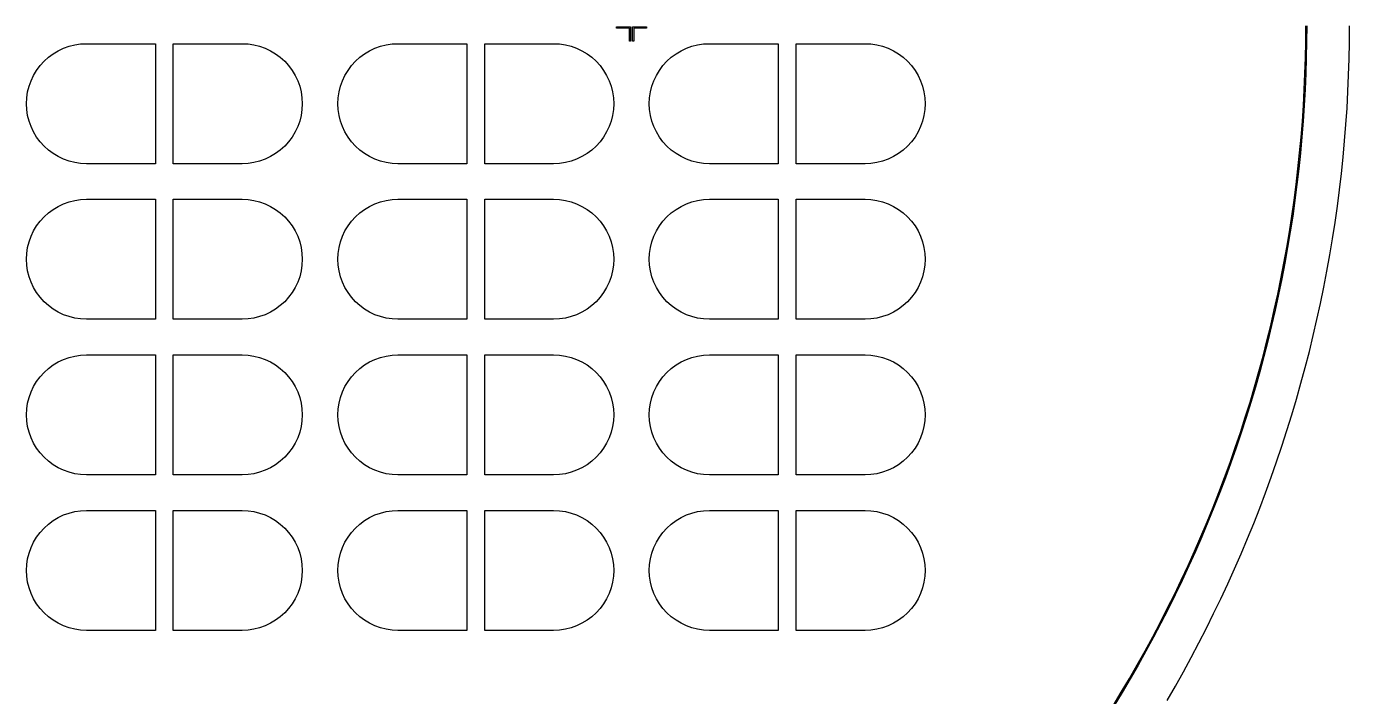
# Model space of a CAD drawing. Extents: x -18 to 132, y -42 to 114.
# Drawn here: x 55 to 131.5, y -2.8 to 36 of the extents above; entities that cross this region are included whole.
import ezdxf

# ---------------------------------------------------------------- set-up
doc = ezdxf.new("R2010")
doc.units = 0

msp = doc.modelspace()

# ---------------------------------------------------------------- linework, layer by layer
for p, q in [((128.969, 35.08), (128.975, 36)), ((129.025, 36), (129.019, 35.0793)), ((131.494, 35.049), (131.5, 36)), ((89.125, 35.875), (89.125, 35.9375)), ((89.125, 35.9375), (89.9375, 35.9375)), ((89.875, 35.875), (89.125, 35.875)), ((89.875, 35.125), (89.875, 35.875)), ((89.9375, 35.9375), (89.9375, 35.125)), ((90.0625, 35.125), (90.0625, 35.9375)), ((90.0625, 35.9375), (90.875, 35.9375)), ((90.875, 35.875), (90.125, 35.875)), ((90.125, 35.875), (90.125, 35.125)), ((90.875, 35.9375), (90.875, 35.875)), ((56.5722, 34.3852), (56.8643, 34.5603)), ((56.8643, 34.5603), (57.1721, 34.7059)), ((57.1721, 34.7059), (57.4927, 34.8206)), ((57.4927, 34.8206), (57.823, 34.9033)), ((57.823, 34.9033), (58.1599, 34.9533)), ((58.1599, 34.9533), (58.5, 34.97)), ((58.5, 34.97), (62.485, 34.97)), ((62.485, 34.97), (62.485, 28.03)), ((63.515, 28.03), (63.515, 34.97)), ((63.515, 34.97), (67.5, 34.97)), ((67.5, 34.97), (67.8401, 34.9533)), ((67.8401, 34.9533), (68.177, 34.9033)), ((68.177, 34.9033), (68.5073, 34.8206)), ((68.5073, 34.8206), (68.8279, 34.7059)), ((68.8279, 34.7059), (69.1357, 34.5603)), ((69.1357, 34.5603), (69.4278, 34.3852)), ((74.5722, 34.3852), (74.8643, 34.5603)), ((74.8643, 34.5603), (75.1721, 34.7059)), ((75.1721, 34.7059), (75.4927, 34.8206)), ((75.4927, 34.8206), (75.823, 34.9033)), ((75.823, 34.9033), (76.1599, 34.9533)), ((76.1599, 34.9533), (76.5, 34.97)), ((76.5, 34.97), (80.485, 34.97)), ((80.485, 34.97), (80.485, 28.03)), ((81.515, 28.03), (81.515, 34.97)), ((81.515, 34.97), (85.5, 34.97)), ((85.5, 34.97), (85.8401, 34.9533)), ((85.8401, 34.9533), (86.177, 34.9033)), ((86.177, 34.9033), (86.5073, 34.8206)), ((86.5073, 34.8206), (86.8279, 34.7059)), ((86.8279, 34.7059), (87.1357, 34.5603)), ((87.1357, 34.5603), (87.4278, 34.3852)), ((89.9375, 35.125), (89.875, 35.125)), ((90.125, 35.125), (90.0625, 35.125)), ((92.5722, 34.3852), (92.8643, 34.5603)), ((92.8643, 34.5603), (93.1721, 34.7059)), ((93.1721, 34.7059), (93.4927, 34.8206)), ((93.4927, 34.8206), (93.823, 34.9033)), ((93.823, 34.9033), (94.1599, 34.9533)), ((94.1599, 34.9533), (94.5, 34.97)), ((94.5, 34.97), (98.485, 34.97)), ((98.485, 34.97), (98.485, 28.03)), ((99.515, 28.03), (99.515, 34.97)), ((99.515, 34.97), (103.5, 34.97)), ((103.5, 34.97), (103.84, 34.9533)), ((103.84, 34.9533), (104.177, 34.9033)), ((104.177, 34.9033), (104.507, 34.8206)), ((104.507, 34.8206), (104.828, 34.7059)), ((104.828, 34.7059), (105.136, 34.5603)), ((105.136, 34.5603), (105.428, 34.3852)), ((128.952, 34.16), (128.969, 35.08)), ((129.019, 35.0793), (129.002, 34.1588)), ((131.477, 34.0981), (131.494, 35.049)), ((55.6148, 33.4278), (55.8177, 33.7013)), ((55.8177, 33.7013), (56.0463, 33.9537)), ((56.0463, 33.9537), (56.2987, 34.1823)), ((56.2987, 34.1823), (56.5722, 34.3852)), ((69.4278, 34.3852), (69.7013, 34.1823)), ((69.7013, 34.1823), (69.9537, 33.9537)), ((69.9537, 33.9537), (70.1823, 33.7013)), ((70.1823, 33.7013), (70.3852, 33.4278)), ((73.6148, 33.4278), (73.8177, 33.7013)), ((73.8177, 33.7013), (74.0463, 33.9537)), ((74.0463, 33.9537), (74.2987, 34.1823)), ((74.2987, 34.1823), (74.5722, 34.3852)), ((87.4278, 34.3852), (87.7013, 34.1823)), ((87.7013, 34.1823), (87.9537, 33.9537)), ((87.9537, 33.9537), (88.1823, 33.7013)), ((88.1823, 33.7013), (88.3852, 33.4278)), ((91.6148, 33.4278), (91.8177, 33.7013)), ((91.8177, 33.7013), (92.0463, 33.9537)), ((92.0463, 33.9537), (92.2987, 34.1823)), ((92.2987, 34.1823), (92.5722, 34.3852)), ((105.428, 34.3852), (105.701, 34.1823)), ((105.701, 34.1823), (105.954, 33.9537)), ((105.954, 33.9537), (106.182, 33.7013)), ((106.182, 33.7013), (106.385, 33.4278)), ((128.924, 33.2404), (128.952, 34.16)), ((129.002, 34.1588), (128.974, 33.2385)), ((131.447, 33.1474), (131.477, 34.0981)), ((55.2941, 32.8279), (55.4397, 33.1357)), ((55.4397, 33.1357), (55.6148, 33.4278)), ((70.3852, 33.4278), (70.5603, 33.1357)), ((70.5603, 33.1357), (70.7059, 32.8279)), ((73.2941, 32.8279), (73.4397, 33.1357)), ((73.4397, 33.1357), (73.6148, 33.4278)), ((88.3852, 33.4278), (88.5603, 33.1357)), ((88.5603, 33.1357), (88.7059, 32.8279)), ((91.2941, 32.8279), (91.4397, 33.1357)), ((91.4397, 33.1357), (91.6148, 33.4278)), ((106.385, 33.4278), (106.56, 33.1357)), ((106.56, 33.1357), (106.706, 32.8279)), ((128.885, 32.3212), (128.924, 33.2404)), ((128.974, 33.2385), (128.935, 32.3187)), ((131.407, 32.1973), (131.447, 33.1474)), ((55.0467, 31.8401), (55.0967, 32.177)), ((55.0967, 32.177), (55.1794, 32.5073)), ((55.1794, 32.5073), (55.2941, 32.8279)), ((70.7059, 32.8279), (70.8206, 32.5073)), ((70.8206, 32.5073), (70.9033, 32.177)), ((70.9033, 32.177), (70.9533, 31.8401)), ((73.0467, 31.8401), (73.0967, 32.177)), ((73.0967, 32.177), (73.1794, 32.5073)), ((73.1794, 32.5073), (73.2941, 32.8279)), ((88.7059, 32.8279), (88.8206, 32.5073)), ((88.8206, 32.5073), (88.9033, 32.177)), ((88.9033, 32.177), (88.9533, 31.8401)), ((91.0467, 31.8401), (91.0967, 32.177)), ((91.0967, 32.177), (91.1794, 32.5073)), ((91.1794, 32.5073), (91.2941, 32.8279)), ((106.706, 32.8279), (106.821, 32.5073)), ((106.821, 32.5073), (106.903, 32.177)), ((106.903, 32.177), (106.953, 31.8401)), ((128.834, 31.4025), (128.885, 32.3212)), ((128.935, 32.3187), (128.884, 31.3994)), ((131.354, 31.2477), (131.407, 32.1973)), ((55.03, 31.5), (55.0467, 31.8401)), ((55.0467, 31.1599), (55.03, 31.5)), ((70.9533, 31.8401), (70.97, 31.5)), ((70.97, 31.5), (70.9533, 31.1599)), ((73.03, 31.5), (73.0467, 31.8401)), ((73.0467, 31.1599), (73.03, 31.5)), ((88.9533, 31.8401), (88.97, 31.5)), ((88.97, 31.5), (88.9533, 31.1599)), ((91.03, 31.5), (91.0467, 31.8401)), ((91.0467, 31.1599), (91.03, 31.5)), ((106.953, 31.8401), (106.97, 31.5)), ((106.97, 31.5), (106.953, 31.1599)), ((128.772, 30.4845), (128.834, 31.4025)), ((128.884, 31.3994), (128.822, 30.4808)), ((55.0967, 30.823), (55.0467, 31.1599)), ((55.1794, 30.4927), (55.0967, 30.823)), ((70.9033, 30.823), (70.8206, 30.4927)), ((70.9533, 31.1599), (70.9033, 30.823)), ((73.0967, 30.823), (73.0467, 31.1599)), ((73.1794, 30.4927), (73.0967, 30.823)), ((88.9033, 30.823), (88.8206, 30.4927)), ((88.9533, 31.1599), (88.9033, 30.823)), ((91.0967, 30.823), (91.0467, 31.1599)), ((91.1794, 30.4927), (91.0967, 30.823)), ((106.903, 30.823), (106.821, 30.4927)), ((106.953, 31.1599), (106.903, 30.823)), ((131.29, 30.2988), (131.354, 31.2477)), ((55.2941, 30.1721), (55.1794, 30.4927)), ((55.4397, 29.8643), (55.2941, 30.1721)), ((55.6148, 29.5722), (55.4397, 29.8643)), ((70.5603, 29.8643), (70.3852, 29.5722)), ((70.7059, 30.1721), (70.5603, 29.8643)), ((70.8206, 30.4927), (70.7059, 30.1721)), ((73.2941, 30.1721), (73.1794, 30.4927)), ((73.4397, 29.8643), (73.2941, 30.1721)), ((73.6148, 29.5722), (73.4397, 29.8643)), ((88.5603, 29.8643), (88.3852, 29.5722)), ((88.7059, 30.1721), (88.5603, 29.8643)), ((88.8206, 30.4927), (88.7059, 30.1721)), ((91.2941, 30.1721), (91.1794, 30.4927)), ((91.4397, 29.8643), (91.2941, 30.1721)), ((91.6148, 29.5722), (91.4397, 29.8643)), ((106.56, 29.8643), (106.385, 29.5722)), ((106.706, 30.1721), (106.56, 29.8643)), ((106.821, 30.4927), (106.706, 30.1721)), ((128.699, 29.5674), (128.772, 30.4845)), ((128.822, 30.4808), (128.748, 29.5631)), ((131.214, 29.3507), (131.29, 30.2988)), ((55.8177, 29.2987), (55.6148, 29.5722)), ((56.0463, 29.0463), (55.8177, 29.2987)), ((70.1823, 29.2987), (69.9537, 29.0463)), ((70.3852, 29.5722), (70.1823, 29.2987)), ((73.8177, 29.2987), (73.6148, 29.5722)), ((74.0463, 29.0463), (73.8177, 29.2987)), ((88.1823, 29.2987), (87.9537, 29.0463)), ((88.3852, 29.5722), (88.1823, 29.2987)), ((91.8177, 29.2987), (91.6148, 29.5722)), ((92.0463, 29.0463), (91.8177, 29.2987)), ((106.182, 29.2987), (105.954, 29.0463)), ((106.385, 29.5722), (106.182, 29.2987)), ((128.614, 28.6512), (128.699, 29.5674)), ((128.748, 29.5631), (128.664, 28.6463)), ((131.127, 28.4037), (131.214, 29.3507)), ((56.2987, 28.8177), (56.0463, 29.0463)), ((56.5722, 28.6148), (56.2987, 28.8177)), ((56.8643, 28.4397), (56.5722, 28.6148)), ((57.1721, 28.2941), (56.8643, 28.4397)), ((57.4927, 28.1794), (57.1721, 28.2941)), ((68.8279, 28.2941), (68.5073, 28.1794)), ((69.1357, 28.4397), (68.8279, 28.2941)), ((69.4278, 28.6148), (69.1357, 28.4397)), ((69.7013, 28.8177), (69.4278, 28.6148)), ((69.9537, 29.0463), (69.7013, 28.8177)), ((74.2987, 28.8177), (74.0463, 29.0463)), ((74.5722, 28.6148), (74.2987, 28.8177)), ((74.8643, 28.4397), (74.5722, 28.6148)), ((75.1721, 28.2941), (74.8643, 28.4397)), ((75.4927, 28.1794), (75.1721, 28.2941)), ((86.8279, 28.2941), (86.5073, 28.1794)), ((87.1357, 28.4397), (86.8279, 28.2941)), ((87.4278, 28.6148), (87.1357, 28.4397)), ((87.7013, 28.8177), (87.4278, 28.6148)), ((87.9537, 29.0463), (87.7013, 28.8177)), ((92.2987, 28.8177), (92.0463, 29.0463)), ((92.5722, 28.6148), (92.2987, 28.8177)), ((92.8643, 28.4397), (92.5722, 28.6148)), ((93.1721, 28.2941), (92.8643, 28.4397)), ((93.4927, 28.1794), (93.1721, 28.2941)), ((104.828, 28.2941), (104.507, 28.1794)), ((105.136, 28.4397), (104.828, 28.2941)), ((105.428, 28.6148), (105.136, 28.4397)), ((105.701, 28.8177), (105.428, 28.6148)), ((105.954, 29.0463), (105.701, 28.8177)), ((128.518, 27.7361), (128.614, 28.6512)), ((128.664, 28.6463), (128.568, 27.7306)), ((131.028, 27.4578), (131.127, 28.4037)), ((57.823, 28.0967), (57.4927, 28.1794)), ((58.1599, 28.0467), (57.823, 28.0967)), ((58.5, 28.03), (58.1599, 28.0467)), ((62.485, 28.03), (58.5, 28.03)), ((67.5, 28.03), (63.515, 28.03)), ((67.8401, 28.0467), (67.5, 28.03)), ((68.177, 28.0967), (67.8401, 28.0467)), ((68.5073, 28.1794), (68.177, 28.0967)), ((75.823, 28.0967), (75.4927, 28.1794)), ((76.1599, 28.0467), (75.823, 28.0967)), ((76.5, 28.03), (76.1599, 28.0467)), ((80.485, 28.03), (76.5, 28.03)), ((85.5, 28.03), (81.515, 28.03)), ((85.8401, 28.0467), (85.5, 28.03)), ((86.177, 28.0967), (85.8401, 28.0467)), ((86.5073, 28.1794), (86.177, 28.0967)), ((93.823, 28.0967), (93.4927, 28.1794)), ((94.1599, 28.0467), (93.823, 28.0967)), ((94.5, 28.03), (94.1599, 28.0467)), ((98.485, 28.03), (94.5, 28.03)), ((103.5, 28.03), (99.515, 28.03)), ((103.84, 28.0467), (103.5, 28.03)), ((104.177, 28.0967), (103.84, 28.0467)), ((104.507, 28.1794), (104.177, 28.0967)), ((128.411, 26.8223), (128.518, 27.7361)), ((128.568, 27.7306), (128.461, 26.8161)), ((128.293, 25.9098), (128.411, 26.8223)), ((128.461, 26.8161), (128.342, 25.9031)), ((130.917, 26.5132), (131.028, 27.4578)), ((130.795, 25.57), (130.917, 26.5132)), ((56.2987, 25.1823), (56.5722, 25.3852)), ((56.5722, 25.3852), (56.8643, 25.5603)), ((56.8643, 25.5603), (57.1721, 25.7059)), ((57.1721, 25.7059), (57.4927, 25.8206)), ((57.4927, 25.8206), (57.823, 25.9033)), ((57.823, 25.9033), (58.1599, 25.9533)), ((58.1599, 25.9533), (58.5, 25.97)), ((58.5, 25.97), (62.485, 25.97)), ((62.485, 25.97), (62.485, 19.03)), ((63.515, 19.03), (63.515, 25.97)), ((63.515, 25.97), (67.5, 25.97)), ((67.5, 25.97), (67.8401, 25.9533)), ((67.8401, 25.9533), (68.177, 25.9033)), ((68.177, 25.9033), (68.5073, 25.8206)), ((68.5073, 25.8206), (68.8279, 25.7059)), ((68.8279, 25.7059), (69.1357, 25.5603)), ((69.1357, 25.5603), (69.4278, 25.3852)), ((69.4278, 25.3852), (69.7013, 25.1823)), ((74.2987, 25.1823), (74.5722, 25.3852)), ((74.5722, 25.3852), (74.8643, 25.5603)), ((74.8643, 25.5603), (75.1721, 25.7059)), ((75.1721, 25.7059), (75.4927, 25.8206)), ((75.4927, 25.8206), (75.823, 25.9033)), ((75.823, 25.9033), (76.1599, 25.9533)), ((76.1599, 25.9533), (76.5, 25.97)), ((76.5, 25.97), (80.485, 25.97)), ((80.485, 25.97), (80.485, 19.03)), ((81.515, 19.03), (81.515, 25.97)), ((81.515, 25.97), (85.5, 25.97)), ((85.5, 25.97), (85.8401, 25.9533)), ((85.8401, 25.9533), (86.177, 25.9033)), ((86.177, 25.9033), (86.5073, 25.8206)), ((86.5073, 25.8206), (86.8279, 25.7059)), ((86.8279, 25.7059), (87.1357, 25.5603)), ((87.1357, 25.5603), (87.4278, 25.3852)), ((87.4278, 25.3852), (87.7013, 25.1823)), ((92.2987, 25.1823), (92.5722, 25.3852)), ((92.5722, 25.3852), (92.8643, 25.5603)), ((92.8643, 25.5603), (93.1721, 25.7059)), ((93.1721, 25.7059), (93.4927, 25.8206)), ((93.4927, 25.8206), (93.823, 25.9033)), ((93.823, 25.9033), (94.1599, 25.9533)), ((94.1599, 25.9533), (94.5, 25.97)), ((94.5, 25.97), (98.485, 25.97)), ((98.485, 25.97), (98.485, 19.03)), ((99.515, 19.03), (99.515, 25.97)), ((99.515, 25.97), (103.5, 25.97)), ((103.5, 25.97), (103.84, 25.9533)), ((103.84, 25.9533), (104.177, 25.9033)), ((104.177, 25.9033), (104.507, 25.8206)), ((104.507, 25.8206), (104.828, 25.7059)), ((104.828, 25.7059), (105.136, 25.5603)), ((105.136, 25.5603), (105.428, 25.3852)), ((105.428, 25.3852), (105.701, 25.1823)), ((128.163, 24.9989), (128.293, 25.9098)), ((128.342, 25.9031), (128.213, 24.9915)), ((130.661, 24.6284), (130.795, 25.57)), ((55.6148, 24.4278), (55.8177, 24.7013)), ((55.8177, 24.7013), (56.0463, 24.9537)), ((56.0463, 24.9537), (56.2987, 25.1823)), ((69.7013, 25.1823), (69.9537, 24.9537)), ((69.9537, 24.9537), (70.1823, 24.7013)), ((70.1823, 24.7013), (70.3852, 24.4278)), ((73.6148, 24.4278), (73.8177, 24.7013)), ((73.8177, 24.7013), (74.0463, 24.9537)), ((74.0463, 24.9537), (74.2987, 25.1823)), ((87.7013, 25.1823), (87.9537, 24.9537)), ((87.9537, 24.9537), (88.1823, 24.7013)), ((88.1823, 24.7013), (88.3852, 24.4278)), ((91.6148, 24.4278), (91.8177, 24.7013)), ((91.8177, 24.7013), (92.0463, 24.9537)), ((92.0463, 24.9537), (92.2987, 25.1823)), ((105.701, 25.1823), (105.954, 24.9537)), ((105.954, 24.9537), (106.182, 24.7013)), ((106.182, 24.7013), (106.385, 24.4278)), ((128.023, 24.0896), (128.163, 24.9989)), ((128.213, 24.9915), (128.072, 24.0817)), ((130.516, 23.6885), (130.661, 24.6284)), ((55.1794, 23.5073), (55.2941, 23.8279)), ((55.2941, 23.8279), (55.4397, 24.1357)), ((55.4397, 24.1357), (55.6148, 24.4278)), ((70.3852, 24.4278), (70.5603, 24.1357)), ((70.5603, 24.1357), (70.7059, 23.8279)), ((70.7059, 23.8279), (70.8206, 23.5073)), ((73.1794, 23.5073), (73.2941, 23.8279)), ((73.2941, 23.8279), (73.4397, 24.1357)), ((73.4397, 24.1357), (73.6148, 24.4278)), ((88.3852, 24.4278), (88.5603, 24.1357)), ((88.5603, 24.1357), (88.7059, 23.8279)), ((88.7059, 23.8279), (88.8206, 23.5073)), ((91.1794, 23.5073), (91.2941, 23.8279)), ((91.2941, 23.8279), (91.4397, 24.1357)), ((91.4397, 24.1357), (91.6148, 24.4278)), ((106.385, 24.4278), (106.56, 24.1357)), ((106.56, 24.1357), (106.706, 23.8279)), ((106.706, 23.8279), (106.821, 23.5073)), ((127.871, 23.1821), (128.023, 24.0896)), ((128.072, 24.0817), (127.92, 23.1736)), ((55.0467, 22.8401), (55.0967, 23.177)), ((55.0967, 23.177), (55.1794, 23.5073)), ((70.8206, 23.5073), (70.9033, 23.177)), ((70.9033, 23.177), (70.9533, 22.8401)), ((73.0467, 22.8401), (73.0967, 23.177)), ((73.0967, 23.177), (73.1794, 23.5073)), ((88.8206, 23.5073), (88.9033, 23.177)), ((88.9033, 23.177), (88.9533, 22.8401)), ((91.0467, 22.8401), (91.0967, 23.177)), ((91.0967, 23.177), (91.1794, 23.5073)), ((106.821, 23.5073), (106.903, 23.177)), ((106.903, 23.177), (106.953, 22.8401)), ((127.708, 22.2766), (127.871, 23.1821)), ((127.92, 23.1736), (127.757, 22.2674)), ((130.359, 22.7505), (130.516, 23.6885)), ((55.03, 22.5), (55.0467, 22.8401)), ((55.0467, 22.1599), (55.03, 22.5)), ((70.9533, 22.8401), (70.97, 22.5)), ((70.97, 22.5), (70.9533, 22.1599)), ((73.03, 22.5), (73.0467, 22.8401)), ((73.0467, 22.1599), (73.03, 22.5)), ((88.9533, 22.8401), (88.97, 22.5)), ((88.97, 22.5), (88.9533, 22.1599)), ((91.03, 22.5), (91.0467, 22.8401)), ((91.0467, 22.1599), (91.03, 22.5)), ((106.953, 22.8401), (106.97, 22.5)), ((106.97, 22.5), (106.953, 22.1599)), ((127.534, 21.3731), (127.708, 22.2766)), ((127.757, 22.2674), (127.583, 21.3634)), ((130.191, 21.8144), (130.359, 22.7505)), ((55.0967, 21.823), (55.0467, 22.1599)), ((55.1794, 21.4927), (55.0967, 21.823)), ((55.2941, 21.1721), (55.1794, 21.4927)), ((70.8206, 21.4927), (70.7059, 21.1721)), ((70.9033, 21.823), (70.8206, 21.4927)), ((70.9533, 22.1599), (70.9033, 21.823)), ((73.0967, 21.823), (73.0467, 22.1599)), ((73.1794, 21.4927), (73.0967, 21.823)), ((73.2941, 21.1721), (73.1794, 21.4927)), ((88.8206, 21.4927), (88.7059, 21.1721)), ((88.9033, 21.823), (88.8206, 21.4927)), ((88.9533, 22.1599), (88.9033, 21.823)), ((91.0967, 21.823), (91.0467, 22.1599)), ((91.1794, 21.4927), (91.0967, 21.823)), ((91.2941, 21.1721), (91.1794, 21.4927)), ((106.821, 21.4927), (106.706, 21.1721)), ((106.903, 21.823), (106.821, 21.4927)), ((106.953, 22.1599), (106.903, 21.823)), ((130.011, 20.8805), (130.191, 21.8144)), ((55.4397, 20.8643), (55.2941, 21.1721)), ((55.6148, 20.5722), (55.4397, 20.8643)), ((70.5603, 20.8643), (70.3852, 20.5722)), ((70.7059, 21.1721), (70.5603, 20.8643)), ((73.4397, 20.8643), (73.2941, 21.1721)), ((73.6148, 20.5722), (73.4397, 20.8643)), ((88.5603, 20.8643), (88.3852, 20.5722)), ((88.7059, 21.1721), (88.5603, 20.8643)), ((91.4397, 20.8643), (91.2941, 21.1721)), ((91.6148, 20.5722), (91.4397, 20.8643)), ((106.56, 20.8643), (106.385, 20.5722)), ((106.706, 21.1721), (106.56, 20.8643)), ((127.349, 20.4718), (127.534, 21.3731)), ((127.583, 21.3634), (127.398, 20.4615)), ((129.82, 19.9489), (130.011, 20.8805)), ((55.8177, 20.2987), (55.6148, 20.5722)), ((56.0463, 20.0463), (55.8177, 20.2987)), ((56.2987, 19.8177), (56.0463, 20.0463)), ((69.9537, 20.0463), (69.7013, 19.8177)), ((70.1823, 20.2987), (69.9537, 20.0463)), ((70.3852, 20.5722), (70.1823, 20.2987)), ((73.8177, 20.2987), (73.6148, 20.5722)), ((74.0463, 20.0463), (73.8177, 20.2987)), ((74.2987, 19.8177), (74.0463, 20.0463)), ((87.9537, 20.0463), (87.7013, 19.8177)), ((88.1823, 20.2987), (87.9537, 20.0463)), ((88.3852, 20.5722), (88.1823, 20.2987)), ((91.8177, 20.2987), (91.6148, 20.5722)), ((92.0463, 20.0463), (91.8177, 20.2987)), ((92.2987, 19.8177), (92.0463, 20.0463)), ((105.954, 20.0463), (105.701, 19.8177)), ((106.182, 20.2987), (105.954, 20.0463)), ((106.385, 20.5722), (106.182, 20.2987)), ((127.153, 19.5729), (127.349, 20.4718)), ((127.398, 20.4615), (127.202, 19.5619)), ((129.617, 19.0197), (129.82, 19.9489)), ((56.5722, 19.6148), (56.2987, 19.8177)), ((56.8643, 19.4397), (56.5722, 19.6148)), ((57.1721, 19.2941), (56.8643, 19.4397)), ((57.4927, 19.1794), (57.1721, 19.2941)), ((57.823, 19.0967), (57.4927, 19.1794)), ((68.5073, 19.1794), (68.177, 19.0967)), ((68.8279, 19.2941), (68.5073, 19.1794)), ((69.1357, 19.4397), (68.8279, 19.2941)), ((69.4278, 19.6148), (69.1357, 19.4397)), ((69.7013, 19.8177), (69.4278, 19.6148)), ((74.5722, 19.6148), (74.2987, 19.8177)), ((74.8643, 19.4397), (74.5722, 19.6148)), ((75.1721, 19.2941), (74.8643, 19.4397)), ((75.4927, 19.1794), (75.1721, 19.2941)), ((75.823, 19.0967), (75.4927, 19.1794)), ((86.5073, 19.1794), (86.177, 19.0967)), ((86.8279, 19.2941), (86.5073, 19.1794)), ((87.1357, 19.4397), (86.8279, 19.2941)), ((87.4278, 19.6148), (87.1357, 19.4397)), ((87.7013, 19.8177), (87.4278, 19.6148)), ((92.5722, 19.6148), (92.2987, 19.8177)), ((92.8643, 19.4397), (92.5722, 19.6148)), ((93.1721, 19.2941), (92.8643, 19.4397)), ((93.4927, 19.1794), (93.1721, 19.2941)), ((93.823, 19.0967), (93.4927, 19.1794)), ((104.507, 19.1794), (104.177, 19.0967)), ((104.828, 19.2941), (104.507, 19.1794)), ((105.136, 19.4397), (104.828, 19.2941)), ((105.428, 19.6148), (105.136, 19.4397)), ((105.701, 19.8177), (105.428, 19.6148)), ((126.946, 18.6764), (127.153, 19.5729)), ((127.202, 19.5619), (126.995, 18.6649)), ((58.1599, 19.0467), (57.823, 19.0967)), ((58.5, 19.03), (58.1599, 19.0467)), ((62.485, 19.03), (58.5, 19.03)), ((67.5, 19.03), (63.515, 19.03)), ((67.8401, 19.0467), (67.5, 19.03)), ((68.177, 19.0967), (67.8401, 19.0467)), ((76.1599, 19.0467), (75.823, 19.0967)), ((76.5, 19.03), (76.1599, 19.0467)), ((80.485, 19.03), (76.5, 19.03)), ((85.5, 19.03), (81.515, 19.03)), ((85.8401, 19.0467), (85.5, 19.03)), ((86.177, 19.0967), (85.8401, 19.0467)), ((94.1599, 19.0467), (93.823, 19.0967)), ((94.5, 19.03), (94.1599, 19.0467)), ((98.485, 19.03), (94.5, 19.03)), ((103.5, 19.03), (99.515, 19.03)), ((103.84, 19.0467), (103.5, 19.03)), ((104.177, 19.0967), (103.84, 19.0467)), ((126.728, 17.7826), (126.946, 18.6764)), ((126.995, 18.6649), (126.777, 17.7704)), ((129.403, 18.093), (129.617, 19.0197)), ((126.499, 16.8914), (126.728, 17.7826)), ((126.777, 17.7704), (126.547, 16.8787)), ((129.177, 17.169), (129.403, 18.093)), ((57.4927, 16.8206), (57.823, 16.9033)), ((57.823, 16.9033), (58.1599, 16.9533)), ((58.1599, 16.9533), (58.5, 16.97)), ((58.5, 16.97), (62.485, 16.97)), ((62.485, 16.97), (62.485, 10.03)), ((63.515, 10.03), (63.515, 16.97)), ((63.515, 16.97), (67.5, 16.97)), ((67.5, 16.97), (67.8401, 16.9533)), ((67.8401, 16.9533), (68.177, 16.9033)), ((68.177, 16.9033), (68.5073, 16.8206)), ((75.4927, 16.8206), (75.823, 16.9033)), ((75.823, 16.9033), (76.1599, 16.9533)), ((76.1599, 16.9533), (76.5, 16.97)), ((76.5, 16.97), (80.485, 16.97)), ((80.485, 16.97), (80.485, 10.03)), ((81.515, 10.03), (81.515, 16.97)), ((81.515, 16.97), (85.5, 16.97)), ((85.5, 16.97), (85.8401, 16.9533)), ((85.8401, 16.9533), (86.177, 16.9033)), ((86.177, 16.9033), (86.5073, 16.8206)), ((93.4927, 16.8206), (93.823, 16.9033)), ((93.823, 16.9033), (94.1599, 16.9533)), ((94.1599, 16.9533), (94.5, 16.97)), ((94.5, 16.97), (98.485, 16.97)), ((98.485, 16.97), (98.485, 10.03)), ((99.515, 10.03), (99.515, 16.97)), ((99.515, 16.97), (103.5, 16.97)), ((103.5, 16.97), (103.84, 16.9533)), ((103.84, 16.9533), (104.177, 16.9033)), ((104.177, 16.9033), (104.507, 16.8206)), ((126.259, 16.0032), (126.499, 16.8914)), ((126.547, 16.8787), (126.307, 15.9899)), ((128.941, 16.2479), (129.177, 17.169)), ((56.0463, 15.9537), (56.2987, 16.1823)), ((56.2987, 16.1823), (56.5722, 16.3852)), ((56.5722, 16.3852), (56.8643, 16.5603)), ((56.8643, 16.5603), (57.1721, 16.7059)), ((57.1721, 16.7059), (57.4927, 16.8206)), ((68.5073, 16.8206), (68.8279, 16.7059)), ((68.8279, 16.7059), (69.1357, 16.5603)), ((69.1357, 16.5603), (69.4278, 16.3852)), ((69.4278, 16.3852), (69.7013, 16.1823)), ((69.7013, 16.1823), (69.9537, 15.9537)), ((74.0463, 15.9537), (74.2987, 16.1823)), ((74.2987, 16.1823), (74.5722, 16.3852)), ((74.5722, 16.3852), (74.8643, 16.5603)), ((74.8643, 16.5603), (75.1721, 16.7059)), ((75.1721, 16.7059), (75.4927, 16.8206)), ((86.5073, 16.8206), (86.8279, 16.7059)), ((86.8279, 16.7059), (87.1357, 16.5603)), ((87.1357, 16.5603), (87.4278, 16.3852)), ((87.4278, 16.3852), (87.7013, 16.1823)), ((87.7013, 16.1823), (87.9537, 15.9537)), ((92.0463, 15.9537), (92.2987, 16.1823)), ((92.2987, 16.1823), (92.5722, 16.3852)), ((92.5722, 16.3852), (92.8643, 16.5603)), ((92.8643, 16.5603), (93.1721, 16.7059)), ((93.1721, 16.7059), (93.4927, 16.8206)), ((104.507, 16.8206), (104.828, 16.7059)), ((104.828, 16.7059), (105.136, 16.5603)), ((105.136, 16.5603), (105.428, 16.3852)), ((105.428, 16.3852), (105.701, 16.1823)), ((105.701, 16.1823), (105.954, 15.9537)), ((128.693, 15.3298), (128.941, 16.2479)), ((55.4397, 15.1357), (55.6148, 15.4278)), ((55.6148, 15.4278), (55.8177, 15.7013)), ((55.8177, 15.7013), (56.0463, 15.9537)), ((69.9537, 15.9537), (70.1823, 15.7013)), ((70.1823, 15.7013), (70.3852, 15.4278)), ((70.3852, 15.4278), (70.5603, 15.1357)), ((73.4397, 15.1357), (73.6148, 15.4278)), ((73.6148, 15.4278), (73.8177, 15.7013)), ((73.8177, 15.7013), (74.0463, 15.9537)), ((87.9537, 15.9537), (88.1823, 15.7013)), ((88.1823, 15.7013), (88.3852, 15.4278)), ((88.3852, 15.4278), (88.5603, 15.1357)), ((91.4397, 15.1357), (91.6148, 15.4278)), ((91.6148, 15.4278), (91.8177, 15.7013)), ((91.8177, 15.7013), (92.0463, 15.9537)), ((105.954, 15.9537), (106.182, 15.7013)), ((106.182, 15.7013), (106.385, 15.4278)), ((106.385, 15.4278), (106.56, 15.1357)), ((126.008, 15.118), (126.259, 16.0032)), ((126.307, 15.9899), (126.056, 15.1041)), ((128.433, 14.4147), (128.693, 15.3298)), ((55.1794, 14.5073), (55.2941, 14.8279)), ((55.2941, 14.8279), (55.4397, 15.1357)), ((70.5603, 15.1357), (70.7059, 14.8279)), ((70.7059, 14.8279), (70.8206, 14.5073)), ((73.1794, 14.5073), (73.2941, 14.8279)), ((73.2941, 14.8279), (73.4397, 15.1357)), ((88.5603, 15.1357), (88.7059, 14.8279)), ((88.7059, 14.8279), (88.8206, 14.5073)), ((91.1794, 14.5073), (91.2941, 14.8279)), ((91.2941, 14.8279), (91.4397, 15.1357)), ((106.56, 15.1357), (106.706, 14.8279)), ((106.706, 14.8279), (106.821, 14.5073)), ((125.747, 14.2359), (126.008, 15.118)), ((126.056, 15.1041), (125.794, 14.2214)), ((55.03, 13.5), (55.0467, 13.8401)), ((55.0467, 13.8401), (55.0967, 14.177)), ((55.0967, 14.177), (55.1794, 14.5073)), ((70.8206, 14.5073), (70.9033, 14.177)), ((70.9033, 14.177), (70.9533, 13.8401)), ((70.9533, 13.8401), (70.97, 13.5)), ((73.03, 13.5), (73.0467, 13.8401)), ((73.0467, 13.8401), (73.0967, 14.177)), ((73.0967, 14.177), (73.1794, 14.5073)), ((88.8206, 14.5073), (88.9033, 14.177)), ((88.9033, 14.177), (88.9533, 13.8401)), ((88.9533, 13.8401), (88.97, 13.5)), ((91.03, 13.5), (91.0467, 13.8401)), ((91.0467, 13.8401), (91.0967, 14.177)), ((91.0967, 14.177), (91.1794, 14.5073)), ((106.821, 14.5073), (106.903, 14.177)), ((106.903, 14.177), (106.953, 13.8401)), ((106.953, 13.8401), (106.97, 13.5)), ((125.474, 13.3571), (125.747, 14.2359)), ((125.794, 14.2214), (125.522, 13.342)), ((128.163, 13.5029), (128.433, 14.4147)), ((55.0467, 13.1599), (55.03, 13.5)), ((55.0967, 12.823), (55.0467, 13.1599)), ((70.9533, 13.1599), (70.9033, 12.823)), ((70.97, 13.5), (70.9533, 13.1599)), ((73.0467, 13.1599), (73.03, 13.5)), ((73.0967, 12.823), (73.0467, 13.1599)), ((88.9533, 13.1599), (88.9033, 12.823)), ((88.97, 13.5), (88.9533, 13.1599)), ((91.0467, 13.1599), (91.03, 13.5)), ((91.0967, 12.823), (91.0467, 13.1599)), ((106.953, 13.1599), (106.903, 12.823)), ((106.97, 13.5), (106.953, 13.1599)), ((125.191, 12.4817), (125.474, 13.3571)), ((125.522, 13.342), (125.238, 12.466)), ((127.881, 12.5945), (128.163, 13.5029)), ((55.1794, 12.4927), (55.0967, 12.823)), ((55.2941, 12.1721), (55.1794, 12.4927)), ((70.8206, 12.4927), (70.7059, 12.1721)), ((70.9033, 12.823), (70.8206, 12.4927)), ((73.1794, 12.4927), (73.0967, 12.823)), ((73.2941, 12.1721), (73.1794, 12.4927)), ((88.8206, 12.4927), (88.7059, 12.1721)), ((88.9033, 12.823), (88.8206, 12.4927)), ((91.1794, 12.4927), (91.0967, 12.823)), ((91.2941, 12.1721), (91.1794, 12.4927)), ((106.821, 12.4927), (106.706, 12.1721)), ((106.903, 12.823), (106.821, 12.4927)), ((124.897, 11.6099), (125.191, 12.4817)), ((125.238, 12.466), (124.944, 11.5936)), ((127.588, 11.6897), (127.881, 12.5945)), ((55.4397, 11.8643), (55.2941, 12.1721)), ((55.6148, 11.5722), (55.4397, 11.8643)), ((55.8177, 11.2987), (55.6148, 11.5722)), ((70.3852, 11.5722), (70.1823, 11.2987)), ((70.5603, 11.8643), (70.3852, 11.5722)), ((70.7059, 12.1721), (70.5603, 11.8643)), ((73.4397, 11.8643), (73.2941, 12.1721)), ((73.6148, 11.5722), (73.4397, 11.8643)), ((73.8177, 11.2987), (73.6148, 11.5722)), ((88.3852, 11.5722), (88.1823, 11.2987)), ((88.5603, 11.8643), (88.3852, 11.5722)), ((88.7059, 12.1721), (88.5603, 11.8643)), ((91.4397, 11.8643), (91.2941, 12.1721)), ((91.6148, 11.5722), (91.4397, 11.8643)), ((91.8177, 11.2987), (91.6148, 11.5722)), ((106.385, 11.5722), (106.182, 11.2987)), ((106.56, 11.8643), (106.385, 11.5722)), ((106.706, 12.1721), (106.56, 11.8643)), ((124.592, 10.7417), (124.897, 11.6099)), ((124.944, 11.5936), (124.639, 10.7248)), ((127.285, 10.7885), (127.588, 11.6897)), ((56.0463, 11.0463), (55.8177, 11.2987)), ((56.2987, 10.8177), (56.0463, 11.0463)), ((56.5722, 10.6148), (56.2987, 10.8177)), ((69.7013, 10.8177), (69.4278, 10.6148)), ((69.9537, 11.0463), (69.7013, 10.8177)), ((70.1823, 11.2987), (69.9537, 11.0463)), ((74.0463, 11.0463), (73.8177, 11.2987)), ((74.2987, 10.8177), (74.0463, 11.0463)), ((74.5722, 10.6148), (74.2987, 10.8177)), ((87.7013, 10.8177), (87.4278, 10.6148)), ((87.9537, 11.0463), (87.7013, 10.8177)), ((88.1823, 11.2987), (87.9537, 11.0463)), ((92.0463, 11.0463), (91.8177, 11.2987)), ((92.2987, 10.8177), (92.0463, 11.0463)), ((92.5722, 10.6148), (92.2987, 10.8177)), ((105.701, 10.8177), (105.428, 10.6148)), ((105.954, 11.0463), (105.701, 10.8177)), ((106.182, 11.2987), (105.954, 11.0463)), ((124.277, 9.87732), (124.592, 10.7417)), ((124.639, 10.7248), (124.324, 9.85989)), ((126.97, 9.89104), (127.285, 10.7885)), ((56.8643, 10.4397), (56.5722, 10.6148)), ((57.1721, 10.2941), (56.8643, 10.4397)), ((57.4927, 10.1794), (57.1721, 10.2941)), ((57.823, 10.0967), (57.4927, 10.1794)), ((58.1599, 10.0467), (57.823, 10.0967)), ((58.5, 10.03), (58.1599, 10.0467)), ((62.485, 10.03), (58.5, 10.03)), ((67.5, 10.03), (63.515, 10.03)), ((67.8401, 10.0467), (67.5, 10.03)), ((68.177, 10.0967), (67.8401, 10.0467)), ((68.5073, 10.1794), (68.177, 10.0967)), ((68.8279, 10.2941), (68.5073, 10.1794)), ((69.1357, 10.4397), (68.8279, 10.2941)), ((69.4278, 10.6148), (69.1357, 10.4397)), ((74.8643, 10.4397), (74.5722, 10.6148)), ((75.1721, 10.2941), (74.8643, 10.4397)), ((75.4927, 10.1794), (75.1721, 10.2941)), ((75.823, 10.0967), (75.4927, 10.1794)), ((76.1599, 10.0467), (75.823, 10.0967)), ((76.5, 10.03), (76.1599, 10.0467)), ((80.485, 10.03), (76.5, 10.03)), ((85.5, 10.03), (81.515, 10.03)), ((85.8401, 10.0467), (85.5, 10.03)), ((86.177, 10.0967), (85.8401, 10.0467)), ((86.5073, 10.1794), (86.177, 10.0967)), ((86.8279, 10.2941), (86.5073, 10.1794)), ((87.1357, 10.4397), (86.8279, 10.2941)), ((87.4278, 10.6148), (87.1357, 10.4397)), ((92.8643, 10.4397), (92.5722, 10.6148)), ((93.1721, 10.2941), (92.8643, 10.4397)), ((93.4927, 10.1794), (93.1721, 10.2941)), ((93.823, 10.0967), (93.4927, 10.1794)), ((94.1599, 10.0467), (93.823, 10.0967)), ((94.5, 10.03), (94.1599, 10.0467)), ((98.485, 10.03), (94.5, 10.03)), ((103.5, 10.03), (99.515, 10.03)), ((103.84, 10.0467), (103.5, 10.03)), ((104.177, 10.0967), (103.84, 10.0467)), ((104.507, 10.1794), (104.177, 10.0967)), ((104.828, 10.2941), (104.507, 10.1794)), ((105.136, 10.4397), (104.828, 10.2941)), ((105.428, 10.6148), (105.136, 10.4397)), ((123.951, 9.01688), (124.277, 9.87732)), ((124.324, 9.85989), (123.998, 8.99889)), ((126.644, 8.99756), (126.97, 9.89104)), ((123.615, 8.16051), (123.951, 9.01688)), ((123.998, 8.99889), (123.661, 8.14194)), ((126.307, 8.10814), (126.644, 8.99756)), ((56.8643, 7.56026), (57.1721, 7.70586)), ((57.1721, 7.70586), (57.4927, 7.82057)), ((57.4927, 7.82057), (57.823, 7.90332)), ((57.823, 7.90332), (58.1599, 7.95328)), ((58.1599, 7.95328), (58.5, 7.96999)), ((58.5, 7.96999), (62.485, 7.96999)), ((62.485, 7.96999), (62.485, 1.03001)), ((63.515, 1.03001), (63.515, 7.96999)), ((63.515, 7.96999), (67.5, 7.96999)), ((67.5, 7.96999), (67.8401, 7.95328)), ((67.8401, 7.95328), (68.177, 7.90332)), ((68.177, 7.90332), (68.5073, 7.82057)), ((68.5073, 7.82057), (68.8279, 7.70586)), ((68.8279, 7.70586), (69.1357, 7.56026)), ((74.8643, 7.56026), (75.1721, 7.70586)), ((75.1721, 7.70586), (75.4927, 7.82057)), ((75.4927, 7.82057), (75.823, 7.90332)), ((75.823, 7.90332), (76.1599, 7.95328)), ((76.1599, 7.95328), (76.5, 7.96999)), ((76.5, 7.96999), (80.485, 7.96999)), ((80.485, 7.96999), (80.485, 1.03001)), ((81.515, 1.03001), (81.515, 7.96999)), ((81.515, 7.96999), (85.5, 7.96999)), ((85.5, 7.96999), (85.8401, 7.95328)), ((85.8401, 7.95328), (86.177, 7.90332)), ((86.177, 7.90332), (86.5073, 7.82057)), ((86.5073, 7.82057), (86.8279, 7.70586)), ((86.8279, 7.70586), (87.1357, 7.56026)), ((92.8643, 7.56026), (93.1721, 7.70586)), ((93.1721, 7.70586), (93.4927, 7.82057)), ((93.4927, 7.82057), (93.823, 7.90332)), ((93.823, 7.90332), (94.1599, 7.95328)), ((94.1599, 7.95328), (94.5, 7.96999)), ((94.5, 7.96999), (98.485, 7.96999)), ((98.485, 7.96999), (98.485, 1.03001)), ((99.515, 1.03001), (99.515, 7.96999)), ((99.515, 7.96999), (103.5, 7.96999)), ((103.5, 7.96999), (103.84, 7.95328)), ((103.84, 7.95328), (104.177, 7.90332)), ((104.177, 7.90332), (104.507, 7.82057)), ((104.507, 7.82057), (104.828, 7.70586)), ((104.828, 7.70586), (105.136, 7.56026)), ((123.268, 7.30832), (123.615, 8.16051)), ((123.661, 8.14194), (123.314, 7.28918)), ((125.959, 7.22293), (126.307, 8.10814)), ((55.8177, 6.70134), (56.0463, 6.95366)), ((56.0463, 6.95366), (56.2987, 7.18234)), ((56.2987, 7.18234), (56.5722, 7.38519)), ((56.5722, 7.38519), (56.8643, 7.56026)), ((69.1357, 7.56026), (69.4278, 7.38519)), ((69.4278, 7.38519), (69.7013, 7.18234)), ((69.7013, 7.18234), (69.9537, 6.95366)), ((69.9537, 6.95366), (70.1823, 6.70134)), ((73.8177, 6.70134), (74.0463, 6.95366)), ((74.0463, 6.95366), (74.2987, 7.18234)), ((74.2987, 7.18234), (74.5722, 7.38519)), ((74.5722, 7.38519), (74.8643, 7.56026)), ((87.1357, 7.56026), (87.4278, 7.38519)), ((87.4278, 7.38519), (87.7013, 7.18234)), ((87.7013, 7.18234), (87.9537, 6.95366)), ((87.9537, 6.95366), (88.1823, 6.70134)), ((91.8177, 6.70134), (92.0463, 6.95366)), ((92.0463, 6.95366), (92.2987, 7.18234)), ((92.2987, 7.18234), (92.5722, 7.38519)), ((92.5722, 7.38519), (92.8643, 7.56026)), ((105.136, 7.56026), (105.428, 7.38519)), ((105.428, 7.38519), (105.701, 7.18234)), ((105.701, 7.18234), (105.954, 6.95366)), ((105.954, 6.95366), (106.182, 6.70134)), ((122.911, 6.46045), (123.268, 7.30832)), ((123.314, 7.28918), (122.957, 6.44075)), ((125.601, 6.34204), (125.959, 7.22293)), ((55.2941, 5.82791), (55.4397, 6.13574)), ((55.4397, 6.13574), (55.6148, 6.42783)), ((55.6148, 6.42783), (55.8177, 6.70134)), ((70.1823, 6.70134), (70.3852, 6.42783)), ((70.3852, 6.42783), (70.5603, 6.13574)), ((70.5603, 6.13574), (70.7059, 5.82791)), ((73.2941, 5.82791), (73.4397, 6.13574)), ((73.4397, 6.13574), (73.6148, 6.42783)), ((73.6148, 6.42783), (73.8177, 6.70134)), ((88.1823, 6.70134), (88.3852, 6.42783)), ((88.3852, 6.42783), (88.5603, 6.13574)), ((88.5603, 6.13574), (88.7059, 5.82791)), ((91.2941, 5.82791), (91.4397, 6.13574)), ((91.4397, 6.13574), (91.6148, 6.42783)), ((91.6148, 6.42783), (91.8177, 6.70134)), ((106.182, 6.70134), (106.385, 6.42783)), ((106.385, 6.42783), (106.56, 6.13574)), ((106.56, 6.13574), (106.706, 5.82791)), ((122.543, 5.61703), (122.911, 6.46045)), ((122.957, 6.44075), (122.589, 5.59677)), ((125.231, 5.46562), (125.601, 6.34204)), ((55.0967, 5.17696), (55.1794, 5.50728)), ((55.1794, 5.50728), (55.2941, 5.82791)), ((70.7059, 5.82791), (70.8206, 5.50728)), ((70.8206, 5.50728), (70.9033, 5.17696)), ((73.0967, 5.17696), (73.1794, 5.50728)), ((73.1794, 5.50728), (73.2941, 5.82791)), ((88.7059, 5.82791), (88.8206, 5.50728)), ((88.8206, 5.50728), (88.9033, 5.17696)), ((91.0967, 5.17696), (91.1794, 5.50728)), ((91.1794, 5.50728), (91.2941, 5.82791)), ((106.706, 5.82791), (106.821, 5.50728)), ((106.821, 5.50728), (106.903, 5.17696)), ((122.165, 4.7782), (122.543, 5.61703)), ((122.589, 5.59677), (122.21, 4.75739)), ((124.851, 4.59381), (125.231, 5.46562)), ((55.03, 4.5), (55.0467, 4.84012)), ((55.0467, 4.84012), (55.0967, 5.17696)), ((70.9033, 5.17696), (70.9533, 4.84012)), ((70.9533, 4.84012), (70.97, 4.5)), ((73.03, 4.5), (73.0467, 4.84012)), ((73.0467, 4.84012), (73.0967, 5.17696)), ((88.9033, 5.17696), (88.9533, 4.84012)), ((88.9533, 4.84012), (88.97, 4.5)), ((91.03, 4.5), (91.0467, 4.84012)), ((91.0467, 4.84012), (91.0967, 5.17696)), ((106.903, 5.17696), (106.953, 4.84012)), ((106.953, 4.84012), (106.97, 4.5)), ((121.777, 3.94406), (122.165, 4.7782)), ((122.21, 4.75739), (121.822, 3.92268)), ((124.461, 3.72672), (124.851, 4.59381)), ((55.0467, 4.15988), (55.03, 4.5)), ((55.0967, 3.82304), (55.0467, 4.15988)), ((70.9533, 4.15988), (70.9033, 3.82304)), ((70.97, 4.5), (70.9533, 4.15988)), ((73.0467, 4.15988), (73.03, 4.5)), ((73.0967, 3.82304), (73.0467, 4.15988)), ((88.9533, 4.15988), (88.9033, 3.82304)), ((88.97, 4.5), (88.9533, 4.15988)), ((91.0467, 4.15988), (91.03, 4.5)), ((91.0967, 3.82304), (91.0467, 4.15988)), ((106.953, 4.15988), (106.903, 3.82304)), ((106.97, 4.5), (106.953, 4.15988)), ((121.378, 3.11475), (121.777, 3.94406)), ((121.822, 3.92268), (121.423, 3.09282)), ((55.1794, 3.49272), (55.0967, 3.82304)), ((55.2941, 3.17209), (55.1794, 3.49272)), ((55.4397, 2.86426), (55.2941, 3.17209)), ((70.7059, 3.17209), (70.5603, 2.86426)), ((70.8206, 3.49272), (70.7059, 3.17209)), ((70.9033, 3.82304), (70.8206, 3.49272)), ((73.1794, 3.49272), (73.0967, 3.82304)), ((73.2941, 3.17209), (73.1794, 3.49272)), ((73.4397, 2.86426), (73.2941, 3.17209)), ((88.7059, 3.17209), (88.5603, 2.86426)), ((88.8206, 3.49272), (88.7059, 3.17209)), ((88.9033, 3.82304), (88.8206, 3.49272)), ((91.1794, 3.49272), (91.0967, 3.82304)), ((91.2941, 3.17209), (91.1794, 3.49272)), ((91.4397, 2.86426), (91.2941, 3.17209)), ((106.706, 3.17209), (106.56, 2.86426)), ((106.821, 3.49272), (106.706, 3.17209)), ((106.903, 3.82304), (106.821, 3.49272)), ((120.969, 2.29039), (121.378, 3.11475)), ((121.423, 3.09282), (121.014, 2.26791)), ((124.059, 2.86449), (124.461, 3.72672)), ((55.6148, 2.57217), (55.4397, 2.86426)), ((55.8177, 2.29866), (55.6148, 2.57217)), ((56.0463, 2.04634), (55.8177, 2.29866)), ((70.1823, 2.29866), (69.9537, 2.04634)), ((70.3852, 2.57217), (70.1823, 2.29866)), ((70.5603, 2.86426), (70.3852, 2.57217)), ((73.6148, 2.57217), (73.4397, 2.86426)), ((73.8177, 2.29866), (73.6148, 2.57217)), ((74.0463, 2.04634), (73.8177, 2.29866)), ((88.1823, 2.29866), (87.9537, 2.04634)), ((88.3852, 2.57217), (88.1823, 2.29866)), ((88.5603, 2.86426), (88.3852, 2.57217)), ((91.6148, 2.57217), (91.4397, 2.86426)), ((91.8177, 2.29866), (91.6148, 2.57217)), ((92.0463, 2.04634), (91.8177, 2.29866)), ((106.182, 2.29866), (105.954, 2.04634)), ((106.385, 2.57217), (106.182, 2.29866)), ((106.56, 2.86426), (106.385, 2.57217)), ((123.647, 2.00725), (124.059, 2.86449)), ((56.2987, 1.81766), (56.0463, 2.04634)), ((56.5722, 1.61481), (56.2987, 1.81766)), ((56.8643, 1.43974), (56.5722, 1.61481)), ((69.4278, 1.61481), (69.1357, 1.43974)), ((69.7013, 1.81766), (69.4278, 1.61481)), ((69.9537, 2.04634), (69.7013, 1.81766)), ((74.2987, 1.81766), (74.0463, 2.04634)), ((74.5722, 1.61481), (74.2987, 1.81766)), ((74.8643, 1.43974), (74.5722, 1.61481)), ((87.4278, 1.61481), (87.1357, 1.43974)), ((87.7013, 1.81766), (87.4278, 1.61481)), ((87.9537, 2.04634), (87.7013, 1.81766)), ((92.2987, 1.81766), (92.0463, 2.04634)), ((92.5722, 1.61481), (92.2987, 1.81766)), ((92.8643, 1.43974), (92.5722, 1.61481)), ((105.428, 1.61481), (105.136, 1.43974)), ((105.701, 1.81766), (105.428, 1.61481)), ((105.954, 2.04634), (105.701, 1.81766)), ((120.551, 1.47112), (120.969, 2.29039)), ((121.014, 2.26791), (120.595, 1.44809)), ((123.225, 1.15512), (123.647, 2.00725)), ((57.1721, 1.29414), (56.8643, 1.43974)), ((57.4927, 1.17943), (57.1721, 1.29414)), ((57.823, 1.09668), (57.4927, 1.17943)), ((58.1599, 1.04672), (57.823, 1.09668)), ((58.5, 1.03001), (58.1599, 1.04672)), ((62.485, 1.03001), (58.5, 1.03001)), ((67.5, 1.03001), (63.515, 1.03001)), ((67.8401, 1.04672), (67.5, 1.03001)), ((68.177, 1.09668), (67.8401, 1.04672)), ((68.5073, 1.17943), (68.177, 1.09668)), ((68.8279, 1.29414), (68.5073, 1.17943)), ((69.1357, 1.43974), (68.8279, 1.29414)), ((75.1721, 1.29414), (74.8643, 1.43974)), ((75.4927, 1.17943), (75.1721, 1.29414)), ((75.823, 1.09668), (75.4927, 1.17943)), ((76.1599, 1.04672), (75.823, 1.09668)), ((76.5, 1.03001), (76.1599, 1.04672)), ((80.485, 1.03001), (76.5, 1.03001)), ((85.5, 1.03001), (81.515, 1.03001)), ((85.8401, 1.04672), (85.5, 1.03001)), ((86.177, 1.09668), (85.8401, 1.04672)), ((86.5073, 1.17943), (86.177, 1.09668)), ((86.8279, 1.29414), (86.5073, 1.17943)), ((87.1357, 1.43974), (86.8279, 1.29414)), ((93.1721, 1.29414), (92.8643, 1.43974)), ((93.4927, 1.17943), (93.1721, 1.29414)), ((93.823, 1.09668), (93.4927, 1.17943)), ((94.1599, 1.04672), (93.823, 1.09668)), ((94.5, 1.03001), (94.1599, 1.04672)), ((98.485, 1.03001), (94.5, 1.03001)), ((103.5, 1.03001), (99.515, 1.03001)), ((103.84, 1.04672), (103.5, 1.03001)), ((104.177, 1.09668), (103.84, 1.04672)), ((104.507, 1.17943), (104.177, 1.09668)), ((104.828, 1.29414), (104.507, 1.17943)), ((105.136, 1.43974), (104.828, 1.29414)), ((120.122, 0.65703), (120.551, 1.47112)), ((120.595, 1.44809), (120.166, 0.63347)), ((122.792, 0.30826), (123.225, 1.15512)), ((119.683, -0.15172), (120.122, 0.65703)), ((120.166, 0.63347), (119.727, -0.17583)), ((122.349, -0.53325), (122.792, 0.30826)), ((119.235, -0.95503), (119.683, -0.15172)), ((119.727, -0.17583), (119.278, -0.97967)), ((121.895, -1.36923), (122.349, -0.53325)), ((118.776, -1.75278), (119.235, -0.95503)), ((119.278, -0.97967), (118.82, -1.77795)), ((121.432, -2.1996), (121.895, -1.36923)), ((118.308, -2.54485), (118.776, -1.75278)), ((118.82, -1.77795), (118.351, -2.57056)), ((120.958, -3.02422), (121.432, -2.1996)), ((117.83, -3.3311), (118.308, -2.54485)), ((118.351, -2.57056), (117.873, -3.35733))]:
    msp.add_line(p, q)

doc.saveas('drawing.dxf')
